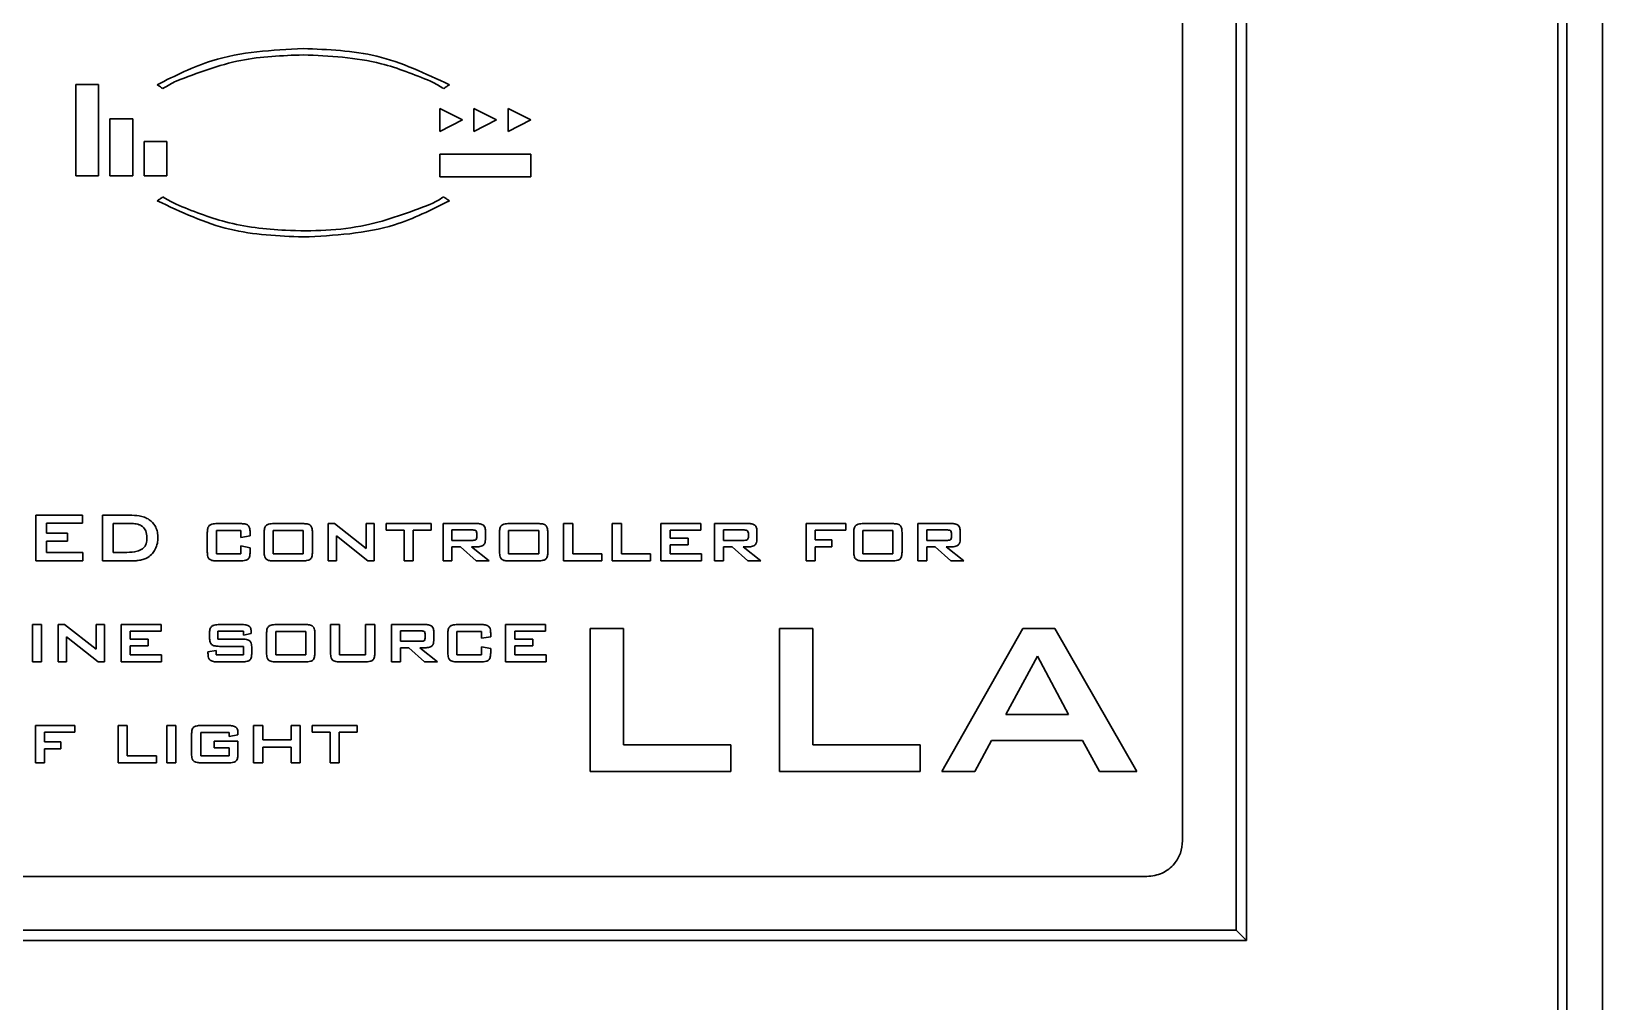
# Model space of a CAD drawing. Header units: millimetres. Extents: x 8 to 774, y 1 to 562.
# Drawn here: x 172.19 to 216.14, y 259.05 to 286.17 of the extents above; entities that cross this region are included whole.
import ezdxf

# ---------------------------------------------------------------- set-up
doc = ezdxf.new("R2010")
doc.units = ezdxf.units.MM
doc.layers.get('0').update_dxf_attribs({"lineweight": 9})

# ---------------------------------------------------------------- blocks, each defined once
blk = doc.blocks.new('A$C396656B2')
at = {"color": 7, "linetype": 'Continuous', "lineweight": 30}
for p, q in [((97.004, -2), (97.004, -128)), ((98.004, -2), (98.004, -128)), ((96.754, -127.246), (96.754, -2.554)), ((87.754, -10), (87.754, -90)), ((88.043, -9.711), (88.043, -90.289)), ((86.255, -87.501), (86.255, -12.5)), ((61.649, -65.53), (61.654, -65.53)), ((55.928, -66.362), (55.291, -66.362)), ((55.291, -66.362), (55.291, -68.908)), ((55.928, -68.908), (55.928, -66.362)), ((65.473, -67.033), (65.473, -67.669)), ((66.109, -67.351), (65.473, -67.033)), ((67.064, -67.351), (66.427, -67.033)), ((66.427, -67.033), (66.427, -67.669)), ((67.382, -67.033), (67.382, -67.669)), ((68.018, -67.351), (67.382, -67.033)), ((56.882, -67.316), (56.246, -67.316)), ((56.246, -67.316), (56.246, -68.908)), ((56.882, -68.908), (56.882, -67.316)), ((65.473, -67.669), (66.109, -67.351)), ((66.427, -67.669), (67.064, -67.351)), ((67.382, -67.669), (68.018, -67.351)), ((57.836, -67.953), (57.2, -67.953)), ((57.2, -67.953), (57.2, -68.908)), ((57.836, -68.908), (57.836, -67.953)), ((68.018, -68.305), (65.473, -68.305)), ((65.473, -68.305), (65.473, -68.941)), ((68.018, -68.941), (68.018, -68.305)), ((55.291, -68.908), (55.928, -68.908)), ((56.246, -68.908), (56.882, -68.908)), ((57.2, -68.908), (57.836, -68.908)), ((65.473, -68.941), (68.018, -68.941)), ((55.479, -78.402), (54.175, -78.402)), ((54.175, -78.402), (54.175, -79.677)), ((54.471, -78.904), (54.471, -78.619)), ((54.471, -78.619), (55.479, -78.619)), ((55.479, -78.619), (55.479, -78.402)), ((56.039, -78.402), (56.039, -79.677)), ((56.859, -78.402), (56.039, -78.402)), ((56.861, -78.63), (56.336, -78.63)), ((56.336, -78.63), (56.336, -79.437)), ((59.893, -78.633), (59.241, -78.633)), ((61.639, -78.633), (60.831, -78.633)), ((62.525, -78.633), (62.35, -78.633)), ((62.35, -78.633), (62.35, -79.677)), ((63.411, -79.326), (62.525, -78.633)), ((63.411, -78.633), (63.411, -79.326)), ((63.642, -78.633), (63.411, -78.633)), ((63.642, -79.677), (63.642, -78.633)), ((65.236, -78.633), (63.972, -78.633)), ((63.972, -78.633), (63.972, -78.82)), ((65.236, -78.82), (65.236, -78.633)), ((65.565, -78.633), (65.565, -79.677)), ((66.505, -78.633), (65.565, -78.633)), ((68.224, -78.633), (67.416, -78.633)), ((69.192, -78.633), (68.935, -78.633)), ((68.935, -78.633), (68.935, -79.677)), ((69.192, -79.482), (69.192, -78.633)), ((70.554, -78.633), (70.297, -78.633)), ((70.297, -78.633), (70.297, -79.677)), ((70.554, -79.482), (70.554, -78.633)), ((72.78, -78.633), (71.66, -78.633)), ((71.66, -78.633), (71.66, -79.677)), ((72.78, -78.817), (72.78, -78.633)), ((74.102, -78.633), (73.162, -78.633)), ((73.162, -78.633), (73.162, -79.677)), ((75.723, -78.633), (75.723, -79.677)), ((76.831, -78.633), (75.723, -78.633)), ((76.831, -78.82), (76.831, -78.633)), ((78.134, -78.633), (77.326, -78.633)), ((78.845, -78.633), (78.845, -79.677)), ((79.786, -78.633), (78.845, -78.633)), ((55.06, -78.904), (54.471, -78.904)), ((55.06, -79.121), (55.06, -78.904)), ((58.969, -78.879), (58.969, -79.43)), ((59.224, -79.477), (59.224, -78.825)), ((59.224, -78.825), (59.91, -78.825)), ((59.91, -78.825), (59.91, -79.018)), ((59.91, -79.018), (60.167, -78.98)), ((60.167, -78.98), (60.167, -78.879)), ((60.56, -78.879), (60.56, -79.43)), ((61.656, -78.825), (60.814, -78.825)), ((60.814, -78.825), (60.814, -79.477)), ((61.656, -79.477), (61.656, -78.825)), ((61.91, -79.43), (61.91, -78.879)), ((62.582, -79.677), (62.582, -78.973)), ((62.582, -78.973), (63.465, -79.677)), ((63.972, -78.82), (64.476, -78.82)), ((64.476, -78.82), (64.476, -79.677)), ((64.73, -79.677), (64.73, -78.82)), ((64.73, -78.82), (65.236, -78.82)), ((66.397, -78.812), (65.815, -78.812)), ((65.815, -78.812), (65.815, -79.102)), ((65.815, -79.102), (66.397, -79.102)), ((66.513, -78.897), (66.488, -78.832)), ((66.488, -79.082), (66.513, -79.018)), ((66.513, -79.018), (66.513, -78.897)), ((66.75, -79.082), (66.75, -78.836)), ((67.145, -78.879), (67.145, -79.43)), ((67.399, -78.825), (67.399, -79.477)), ((68.241, -78.825), (67.399, -78.825)), ((68.241, -79.477), (68.241, -78.825)), ((68.495, -79.43), (68.495, -78.879)), ((71.917, -78.817), (72.78, -78.817)), ((71.917, -79.045), (71.917, -78.817)), ((72.42, -79.045), (71.917, -79.045)), ((72.42, -79.225), (72.42, -79.045)), ((73.993, -78.812), (73.413, -78.812)), ((73.413, -78.812), (73.413, -79.102)), ((73.413, -79.102), (73.993, -79.102)), ((74.109, -78.897), (74.085, -78.832)), ((74.085, -79.082), (74.109, -79.018)), ((74.109, -79.018), (74.109, -78.897)), ((74.347, -79.082), (74.347, -78.836)), ((75.979, -79.092), (75.979, -78.82)), ((75.979, -78.82), (76.831, -78.82)), ((76.438, -79.092), (75.979, -79.092)), ((76.438, -79.286), (76.438, -79.092)), ((77.055, -78.879), (77.055, -79.43)), ((78.151, -78.825), (77.31, -78.825)), ((77.31, -78.825), (77.31, -79.477)), ((78.151, -79.477), (78.151, -78.825)), ((78.405, -79.43), (78.405, -78.879)), ((79.678, -78.812), (79.096, -78.812)), ((79.096, -78.812), (79.096, -79.102)), ((79.096, -79.102), (79.678, -79.102)), ((79.794, -78.897), (79.769, -78.832)), ((79.769, -79.082), (79.794, -79.018)), ((79.794, -79.018), (79.794, -78.897)), ((80.031, -79.082), (80.031, -78.836)), ((54.471, -79.437), (54.471, -79.121)), ((54.471, -79.121), (55.06, -79.121)), ((55.491, -79.437), (54.471, -79.437)), ((55.491, -79.677), (55.491, -79.437)), ((56.336, -79.437), (56.719, -79.437)), ((59.91, -79.477), (59.224, -79.477)), ((60.167, -79.307), (59.91, -79.255)), ((59.91, -79.255), (59.91, -79.477)), ((60.167, -79.43), (60.167, -79.307)), ((60.814, -79.477), (61.656, -79.477)), ((65.815, -79.677), (65.815, -79.281)), ((65.815, -79.281), (66.056, -79.281)), ((66.056, -79.281), (66.493, -79.677)), ((66.859, -79.677), (66.362, -79.281)), ((66.362, -79.281), (66.505, -79.281)), ((67.399, -79.477), (68.241, -79.477)), ((70.011, -79.482), (69.192, -79.482)), ((70.011, -79.677), (70.011, -79.482)), ((71.373, -79.482), (70.554, -79.482)), ((71.373, -79.677), (71.373, -79.482)), ((71.917, -79.225), (72.42, -79.225)), ((71.917, -79.482), (71.917, -79.225)), ((72.794, -79.482), (71.917, -79.482)), ((72.794, -79.677), (72.794, -79.482)), ((73.413, -79.281), (73.652, -79.281)), ((73.413, -79.677), (73.413, -79.281)), ((73.652, -79.281), (74.09, -79.677)), ((74.455, -79.677), (73.959, -79.281)), ((73.959, -79.281), (74.102, -79.281)), ((75.979, -79.677), (75.979, -79.286)), ((75.979, -79.286), (76.438, -79.286)), ((77.31, -79.477), (78.151, -79.477)), ((79.096, -79.677), (79.096, -79.281)), ((79.096, -79.281), (79.336, -79.281)), ((79.336, -79.281), (79.774, -79.677)), ((80.139, -79.677), (79.643, -79.281)), ((79.643, -79.281), (79.786, -79.281)), ((54.175, -79.677), (55.491, -79.677)), ((56.039, -79.677), (56.783, -79.677)), ((59.241, -79.677), (59.893, -79.677)), ((60.831, -79.677), (61.639, -79.677)), ((62.35, -79.677), (62.582, -79.677)), ((63.465, -79.677), (63.642, -79.677)), ((64.476, -79.677), (64.73, -79.677)), ((65.565, -79.677), (65.815, -79.677)), ((66.493, -79.677), (66.859, -79.677)), ((67.416, -79.677), (68.224, -79.677)), ((68.935, -79.677), (70.011, -79.677)), ((70.297, -79.677), (71.373, -79.677)), ((71.66, -79.677), (72.794, -79.677)), ((73.162, -79.677), (73.413, -79.677)), ((74.09, -79.677), (74.455, -79.677)), ((75.723, -79.677), (75.979, -79.677)), ((77.326, -79.677), (78.134, -79.677)), ((78.845, -79.677), (79.096, -79.677)), ((79.774, -79.677), (80.139, -79.677)), ((54.082, -81.455), (54.082, -82.499)), ((54.335, -81.455), (54.082, -81.455)), ((54.335, -82.499), (54.335, -81.455)), ((54.975, -81.455), (54.801, -81.455)), ((54.801, -81.455), (54.801, -82.499)), ((55.862, -82.148), (54.975, -81.455)), ((55.862, -81.455), (55.862, -82.148)), ((56.092, -81.455), (55.862, -81.455)), ((56.092, -82.499), (56.092, -81.455)), ((57.679, -81.455), (56.558, -81.455)), ((56.558, -81.455), (56.558, -82.499)), ((56.815, -81.867), (56.815, -81.639)), ((56.815, -81.639), (57.679, -81.639)), ((57.679, -81.639), (57.679, -81.455)), ((59.033, -81.701), (59.033, -81.818)), ((59.262, -81.863), (59.262, -81.642)), ((59.262, -81.642), (59.981, -81.642)), ((59.926, -81.455), (59.307, -81.455)), ((59.981, -81.642), (59.981, -81.754)), ((59.981, -81.754), (60.201, -81.707)), ((60.201, -81.707), (60.201, -81.682)), ((60.628, -81.701), (60.628, -82.252)), ((60.883, -81.647), (60.883, -82.299)), ((61.724, -81.647), (60.883, -81.647)), ((61.707, -81.455), (60.899, -81.455)), ((61.724, -82.299), (61.724, -81.647)), ((61.979, -82.252), (61.979, -81.701)), ((62.419, -81.455), (62.419, -82.252)), ((62.672, -81.455), (62.419, -81.455)), ((62.672, -82.304), (62.672, -81.455)), ((63.656, -81.455), (63.399, -81.455)), ((63.399, -81.455), (63.399, -82.304)), ((63.656, -82.252), (63.656, -81.455)), ((64.12, -81.455), (64.12, -82.499)), ((65.061, -81.455), (64.12, -81.455)), ((64.371, -81.634), (64.371, -81.924)), ((64.952, -81.634), (64.371, -81.634)), ((65.068, -81.719), (65.043, -81.654)), ((65.068, -81.84), (65.068, -81.719)), ((65.306, -81.904), (65.306, -81.658)), ((65.7, -81.701), (65.7, -82.252)), ((65.954, -82.299), (65.954, -81.647)), ((65.954, -81.647), (66.64, -81.647)), ((66.623, -81.455), (65.971, -81.455)), ((66.64, -81.647), (66.64, -81.84)), ((66.897, -81.803), (66.897, -81.701)), ((68.435, -81.455), (67.315, -81.455)), ((67.315, -81.455), (67.315, -82.499)), ((67.572, -81.867), (67.572, -81.639)), ((67.572, -81.639), (68.435, -81.639)), ((68.435, -81.639), (68.435, -81.455)), ((70.611, -81.562), (69.678, -81.562)), ((69.678, -81.562), (69.678, -85.568)), ((70.611, -84.814), (70.611, -81.562)), ((75.912, -81.562), (74.98, -81.562)), ((74.98, -81.562), (74.98, -85.568)), ((75.912, -84.814), (75.912, -81.562)), ((81.782, -81.562), (79.516, -85.568)), ((82.68, -81.562), (81.782, -81.562)), ((84.977, -85.568), (82.68, -81.562)), ((55.032, -82.499), (55.032, -81.795)), ((55.032, -81.795), (55.916, -82.499)), ((57.318, -81.867), (56.815, -81.867)), ((56.815, -82.304), (56.815, -82.047)), ((56.815, -82.047), (57.318, -82.047)), ((57.318, -82.047), (57.318, -81.867)), ((59.215, -82.181), (58.988, -82.223)), ((59.215, -82.304), (59.215, -82.181)), ((59.942, -81.863), (59.262, -81.863)), ((59.307, -82.065), (59.983, -82.065)), ((59.983, -82.065), (59.983, -82.304)), ((60.213, -82.252), (60.213, -82.109)), ((64.371, -81.924), (64.952, -81.924)), ((64.371, -82.104), (64.611, -82.104)), ((64.371, -82.499), (64.371, -82.104)), ((64.611, -82.104), (65.049, -82.499)), ((65.414, -82.499), (64.917, -82.104)), ((64.917, -82.104), (65.061, -82.104)), ((65.043, -81.905), (65.068, -81.84)), ((66.64, -81.84), (66.897, -81.803)), ((66.897, -82.129), (66.64, -82.078)), ((66.64, -82.078), (66.64, -82.299)), ((66.897, -82.252), (66.897, -82.129)), ((68.075, -81.867), (67.572, -81.867)), ((67.572, -82.304), (67.572, -82.047)), ((67.572, -82.047), (68.075, -82.047)), ((68.075, -82.047), (68.075, -81.867)), ((54.082, -82.499), (54.335, -82.499)), ((54.801, -82.499), (55.032, -82.499)), ((55.916, -82.499), (56.092, -82.499)), ((56.558, -82.499), (57.692, -82.499)), ((57.692, -82.304), (56.815, -82.304)), ((57.692, -82.499), (57.692, -82.304)), ((58.988, -82.223), (58.988, -82.252)), ((59.983, -82.304), (59.215, -82.304)), ((59.264, -82.499), (59.942, -82.499)), ((60.883, -82.299), (61.724, -82.299)), ((60.899, -82.499), (61.707, -82.499)), ((63.399, -82.304), (62.672, -82.304)), ((62.69, -82.499), (63.381, -82.499)), ((64.12, -82.499), (64.371, -82.499)), ((65.049, -82.499), (65.414, -82.499)), ((66.64, -82.299), (65.954, -82.299)), ((65.971, -82.499), (66.623, -82.499)), ((67.315, -82.499), (68.449, -82.499)), ((68.449, -82.304), (67.572, -82.304)), ((68.449, -82.499), (68.449, -82.304)), ((82.199, -82.339), (81.308, -83.969)), ((83.063, -83.969), (82.199, -82.339)), ((55.268, -84.278), (54.16, -84.278)), ((54.16, -84.278), (54.16, -85.322)), ((55.268, -84.464), (55.268, -84.278)), ((56.731, -84.278), (56.474, -84.278)), ((56.474, -84.278), (56.474, -85.322)), ((56.731, -85.127), (56.731, -84.278)), ((58.09, -84.278), (57.837, -84.278)), ((57.837, -84.278), (57.837, -85.322)), ((58.09, -85.322), (58.09, -84.278)), ((59.557, -84.278), (58.801, -84.278)), ((60.521, -84.278), (60.264, -84.278)), ((60.264, -84.278), (60.264, -85.322)), ((60.521, -84.674), (60.521, -84.278)), ((61.57, -84.278), (61.315, -84.278)), ((61.315, -84.278), (61.315, -84.674)), ((61.57, -85.322), (61.57, -84.278)), ((63.164, -84.278), (61.9, -84.278)), ((61.9, -84.278), (61.9, -84.464)), ((63.164, -84.464), (63.164, -84.278)), ((81.308, -83.969), (83.063, -83.969)), ((54.417, -84.737), (54.417, -84.464)), ((54.417, -84.464), (55.268, -84.464)), ((54.875, -84.737), (54.417, -84.737)), ((54.875, -84.931), (54.875, -84.737)), ((58.53, -84.524), (58.53, -85.074)), ((58.785, -85.122), (58.785, -84.469)), ((58.785, -84.469), (59.579, -84.469)), ((59.828, -84.714), (59.164, -84.714)), ((59.164, -84.714), (59.164, -84.9)), ((59.579, -84.469), (59.579, -84.582)), ((59.579, -84.582), (59.828, -84.539)), ((59.828, -84.539), (59.828, -84.511)), ((59.828, -85.074), (59.828, -84.714)), ((61.315, -84.674), (60.521, -84.674)), ((61.9, -84.464), (62.404, -84.464)), ((62.404, -84.464), (62.404, -85.322)), ((62.658, -85.322), (62.658, -84.464)), ((62.658, -84.464), (63.164, -84.464)), ((73.615, -84.814), (70.611, -84.814)), ((73.615, -85.568), (73.615, -84.814)), ((78.917, -84.814), (75.912, -84.814)), ((78.917, -85.568), (78.917, -84.814)), ((80.444, -85.568), (80.911, -84.693)), ((80.911, -84.693), (83.45, -84.693)), ((83.45, -84.693), (83.931, -85.568)), ((54.417, -84.931), (54.875, -84.931)), ((54.417, -85.322), (54.417, -84.931)), ((57.55, -85.127), (56.731, -85.127)), ((57.55, -85.322), (57.55, -85.127)), ((59.579, -85.122), (58.785, -85.122)), ((59.164, -84.9), (59.579, -84.9)), ((59.579, -84.9), (59.579, -85.122)), ((60.521, -85.322), (60.521, -84.881)), ((60.521, -84.881), (61.315, -84.881)), ((61.315, -84.881), (61.315, -85.322)), ((54.16, -85.322), (54.417, -85.322)), ((56.474, -85.322), (57.55, -85.322)), ((57.837, -85.322), (58.09, -85.322)), ((58.801, -85.322), (59.557, -85.322)), ((60.264, -85.322), (60.521, -85.322)), ((61.315, -85.322), (61.57, -85.322)), ((62.404, -85.322), (62.658, -85.322)), ((69.678, -85.568), (73.615, -85.568)), ((74.98, -85.568), (78.917, -85.568)), ((79.516, -85.568), (80.444, -85.568)), ((83.931, -85.568), (84.977, -85.568)), ((30.255, -88.501), (85.255, -88.501)), ((87.754, -90), (27.754, -90)), ((88.043, -90.289), (87.754, -90)), ((88.043, -90.289), (27.466, -90.289))]:
    blk.add_line(p, q, dxfattribs=at)
for points, knots in [([(61.654, -65.353), (60.783, -65.397), (59.347, -65.469), (58.07, -66.112), (57.567, -66.365)], [0, 0, 0, 0, 0.606366, 1, 1, 1, 1]), ([(65.741, -66.366), (65.075, -66.051), (63.78, -65.439), (62.349, -65.381), (61.654, -65.353)], [0, 0, 0, 0, 0.513997, 1, 1, 1, 1]), ([(58.094, -66.266), (58.691, -66.036), (59.837, -65.597), (61.062, -65.552), (61.649, -65.53)], [0, 0, 0, 0, 0.521482, 1, 1, 1, 1]), ([(61.654, -65.53), (62.391, -65.564), (63.621, -65.62), (64.758, -66.081), (65.214, -66.266)], [0, 0, 0, 0, 0.599082, 1, 1, 1, 1]), ([(57.567, -66.365), (57.598, -66.384), (57.651, -66.419), (57.702, -66.457), (57.725, -66.474)], [0, 0, 0, 0, 0.56069, 1, 1, 1, 1]), ([(57.725, -66.474), (57.791, -66.434), (57.912, -66.36), (58.037, -66.295), (58.094, -66.266)], [0, 0, 0, 0, 0.550453, 1, 1, 1, 1]), ([(65.214, -66.266), (65.286, -66.303), (65.411, -66.369), (65.531, -66.443), (65.583, -66.475)], [0, 0, 0, 0, 0.569753, 1, 1, 1, 1]), ([(65.583, -66.475), (65.612, -66.453), (65.663, -66.415), (65.717, -66.381), (65.741, -66.366)], [0, 0, 0, 0, 0.559953, 1, 1, 1, 1]), ([(57.725, -69.5), (57.697, -69.521), (57.646, -69.56), (57.592, -69.594), (57.568, -69.609)], [0, 0, 0, 0, 0.558736, 1, 1, 1, 1]), ([(57.568, -69.609), (58.234, -69.923), (59.529, -70.535), (60.959, -70.592), (61.654, -70.621)], [0, 0, 0, 0, 0.514034, 1, 1, 1, 1]), ([(58.094, -69.708), (58.022, -69.671), (57.897, -69.606), (57.777, -69.532), (57.725, -69.5)], [0, 0, 0, 0, 0.569492, 1, 1, 1, 1]), ([(65.214, -69.708), (64.616, -69.933), (63.313, -70.423), (61.338, -70.488), (59.533, -70.286), (58.549, -69.891), (58.094, -69.708)], [0, 0, 0, 0, 0.260654, 0.567379, 0.799492, 1, 1, 1, 1]), ([(61.654, -70.621), (62.525, -70.577), (63.962, -70.505), (65.238, -69.862), (65.741, -69.608)], [0, 0, 0, 0, 0.606346, 1, 1, 1, 1]), ([(65.583, -69.499), (65.517, -69.54), (65.396, -69.614), (65.271, -69.679), (65.214, -69.708)], [0, 0, 0, 0, 0.550266, 1, 1, 1, 1]), ([(65.741, -69.608), (65.71, -69.589), (65.656, -69.555), (65.605, -69.516), (65.583, -69.499)], [0, 0, 0, 0, 0.559902, 1, 1, 1, 1]), ([(57.398, -78.566), (57.36, -78.538), (57.28, -78.479), (57.097, -78.415), (56.952, -78.407), (56.859, -78.402)], [0, 0, 0, 0, 0.247375, 0.514212, 1, 1, 1, 1]), ([(57.175, -78.731), (57.153, -78.714), (57.108, -78.678), (57.001, -78.638), (56.916, -78.633), (56.861, -78.63)], [0, 0, 0, 0, 0.24639, 0.512345, 1, 1, 1, 1]), ([(57.587, -79.032), (57.584, -78.979), (57.579, -78.878), (57.528, -78.71), (57.447, -78.62), (57.398, -78.566)], [0, 0, 0, 0, 0.307245, 0.584954, 1, 1, 1, 1]), ([(59.241, -78.633), (59.191, -78.635), (59.128, -78.637), (59.056, -78.662), (59.035, -78.678), (59.025, -78.685)], [0, 0, 0, 0, 0.65226, 0.840842, 1, 1, 1, 1]), ([(60.111, -78.685), (60.098, -78.676), (60.069, -78.655), (59.994, -78.637), (59.934, -78.634), (59.893, -78.633)], [0, 0, 0, 0, 0.205893, 0.463439, 1, 1, 1, 1]), ([(60.831, -78.633), (60.781, -78.635), (60.718, -78.637), (60.645, -78.662), (60.625, -78.678), (60.615, -78.685)], [0, 0, 0, 0, 0.654089, 0.841967, 1, 1, 1, 1]), ([(61.855, -78.685), (61.843, -78.676), (61.814, -78.655), (61.739, -78.637), (61.679, -78.634), (61.639, -78.633)], [0, 0, 0, 0, 0.204312, 0.461649, 1, 1, 1, 1]), ([(66.692, -78.681), (66.68, -78.672), (66.653, -78.654), (66.589, -78.636), (66.539, -78.634), (66.505, -78.633)], [0, 0, 0, 0, 0.226101, 0.488824, 1, 1, 1, 1]), ([(67.416, -78.633), (67.366, -78.635), (67.303, -78.637), (67.23, -78.662), (67.209, -78.678), (67.2, -78.685)], [0, 0, 0, 0, 0.654087, 0.841968, 1, 1, 1, 1]), ([(68.44, -78.685), (68.428, -78.676), (68.399, -78.655), (68.324, -78.637), (68.264, -78.634), (68.224, -78.633)], [0, 0, 0, 0, 0.204314, 0.461649, 1, 1, 1, 1]), ([(74.289, -78.681), (74.277, -78.672), (74.25, -78.654), (74.186, -78.636), (74.136, -78.634), (74.102, -78.633)], [0, 0, 0, 0, 0.226459, 0.489372, 1, 1, 1, 1]), ([(77.326, -78.633), (77.277, -78.635), (77.213, -78.637), (77.141, -78.662), (77.12, -78.678), (77.11, -78.685)], [0, 0, 0, 0, 0.653687, 0.841744, 1, 1, 1, 1]), ([(78.351, -78.685), (78.338, -78.676), (78.31, -78.655), (78.235, -78.637), (78.175, -78.634), (78.134, -78.633)], [0, 0, 0, 0, 0.204593, 0.462086, 1, 1, 1, 1]), ([(79.973, -78.681), (79.961, -78.672), (79.934, -78.654), (79.87, -78.636), (79.819, -78.634), (79.786, -78.633)], [0, 0, 0, 0, 0.226116, 0.488818, 1, 1, 1, 1]), ([(57.153, -79.342), (57.175, -79.322), (57.22, -79.282), (57.272, -79.173), (57.277, -79.085), (57.281, -79.027)], [0, 0, 0, 0, 0.25066, 0.513875, 1, 1, 1, 1]), ([(57.281, -79.027), (57.277, -78.961), (57.271, -78.851), (57.202, -78.765), (57.175, -78.731)], [0, 0, 0, 0, 0.597057, 1, 1, 1, 1]), ([(57.513, -79.353), (57.537, -79.297), (57.581, -79.194), (57.585, -79.083), (57.587, -79.032)], [0, 0, 0, 0, 0.545309, 1, 1, 1, 1]), ([(59.025, -78.685), (59.016, -78.696), (58.994, -78.722), (58.973, -78.789), (58.971, -78.843), (58.969, -78.879)], [0, 0, 0, 0, 0.217836, 0.47633, 1, 1, 1, 1]), ([(60.167, -78.879), (60.165, -78.835), (60.162, -78.777), (60.135, -78.712), (60.118, -78.694), (60.111, -78.685)], [0, 0, 0, 0, 0.640109, 0.831418, 1, 1, 1, 1]), ([(60.615, -78.685), (60.605, -78.696), (60.584, -78.722), (60.563, -78.789), (60.561, -78.843), (60.56, -78.879)], [0, 0, 0, 0, 0.216938, 0.47552, 1, 1, 1, 1]), ([(61.91, -78.879), (61.908, -78.835), (61.906, -78.777), (61.879, -78.712), (61.863, -78.694), (61.855, -78.685)], [0, 0, 0, 0, 0.641371, 0.832349, 1, 1, 1, 1]), ([(66.488, -78.832), (66.482, -78.828), (66.47, -78.821), (66.439, -78.814), (66.414, -78.813), (66.397, -78.812)], [0, 0, 0, 0, 0.205901, 0.465421, 1, 1, 1, 1]), ([(66.397, -79.102), (66.417, -79.101), (66.444, -79.1), (66.474, -79.091), (66.484, -79.085), (66.488, -79.082)], [0, 0, 0, 0, 0.651442, 0.840787, 1, 1, 1, 1]), ([(66.75, -78.836), (66.749, -78.817), (66.748, -78.783), (66.733, -78.726), (66.707, -78.697), (66.692, -78.681)], [0, 0, 0, 0, 0.326871, 0.60905, 1, 1, 1, 1]), ([(66.692, -79.235), (66.702, -79.225), (66.723, -79.204), (66.746, -79.152), (66.748, -79.109), (66.75, -79.082)], [0, 0, 0, 0, 0.248058, 0.51155, 1, 1, 1, 1]), ([(67.2, -78.685), (67.19, -78.696), (67.169, -78.722), (67.148, -78.789), (67.146, -78.843), (67.145, -78.879)], [0, 0, 0, 0, 0.216936, 0.475519, 1, 1, 1, 1]), ([(68.495, -78.879), (68.493, -78.835), (68.491, -78.777), (68.464, -78.712), (68.448, -78.694), (68.44, -78.685)], [0, 0, 0, 0, 0.641374, 0.832351, 1, 1, 1, 1]), ([(74.085, -78.832), (74.079, -78.828), (74.066, -78.821), (74.035, -78.814), (74.01, -78.813), (73.993, -78.812)], [0, 0, 0, 0, 0.205227, 0.464344, 1, 1, 1, 1]), ([(73.993, -79.102), (74.014, -79.101), (74.041, -79.1), (74.071, -79.091), (74.08, -79.085), (74.085, -79.082)], [0, 0, 0, 0, 0.652404, 0.841327, 1, 1, 1, 1]), ([(74.347, -78.836), (74.346, -78.817), (74.345, -78.783), (74.33, -78.726), (74.304, -78.697), (74.289, -78.681)], [0, 0, 0, 0, 0.326871, 0.60905, 1, 1, 1, 1]), ([(74.289, -79.235), (74.299, -79.225), (74.319, -79.204), (74.343, -79.152), (74.345, -79.109), (74.347, -79.082)], [0, 0, 0, 0, 0.248058, 0.51155, 1, 1, 1, 1]), ([(77.11, -78.685), (77.101, -78.696), (77.08, -78.722), (77.059, -78.789), (77.056, -78.843), (77.055, -78.879)], [0, 0, 0, 0, 0.216936, 0.475519, 1, 1, 1, 1]), ([(78.405, -78.879), (78.404, -78.835), (78.401, -78.777), (78.375, -78.712), (78.358, -78.694), (78.351, -78.685)], [0, 0, 0, 0, 0.641374, 0.832351, 1, 1, 1, 1]), ([(79.769, -78.832), (79.763, -78.828), (79.75, -78.821), (79.719, -78.814), (79.695, -78.813), (79.678, -78.812)], [0, 0, 0, 0, 0.205905, 0.46543, 1, 1, 1, 1]), ([(79.678, -79.102), (79.698, -79.101), (79.725, -79.1), (79.755, -79.091), (79.765, -79.085), (79.769, -79.082)], [0, 0, 0, 0, 0.651435, 0.840784, 1, 1, 1, 1]), ([(80.031, -78.836), (80.03, -78.817), (80.029, -78.783), (80.014, -78.726), (79.988, -78.697), (79.973, -78.681)], [0, 0, 0, 0, 0.326873, 0.609054, 1, 1, 1, 1]), ([(79.973, -79.235), (79.983, -79.225), (80.004, -79.204), (80.027, -79.152), (80.029, -79.109), (80.031, -79.082)], [0, 0, 0, 0, 0.248052, 0.511546, 1, 1, 1, 1]), ([(56.719, -79.437), (56.817, -79.437), (56.97, -79.436), (57.105, -79.367), (57.153, -79.342)], [0, 0, 0, 0, 0.642283, 1, 1, 1, 1]), ([(57.306, -79.578), (57.353, -79.544), (57.438, -79.483), (57.49, -79.393), (57.513, -79.353)], [0, 0, 0, 0, 0.555943, 1, 1, 1, 1]), ([(58.969, -79.43), (58.971, -79.475), (58.974, -79.533), (59.001, -79.598), (59.018, -79.617), (59.026, -79.625)], [0, 0, 0, 0, 0.640495, 0.831731, 1, 1, 1, 1]), ([(60.11, -79.625), (60.12, -79.613), (60.141, -79.587), (60.163, -79.52), (60.165, -79.466), (60.167, -79.43)], [0, 0, 0, 0, 0.219413, 0.478123, 1, 1, 1, 1]), ([(60.56, -79.43), (60.561, -79.475), (60.564, -79.533), (60.591, -79.598), (60.607, -79.617), (60.615, -79.625)], [0, 0, 0, 0, 0.641591, 0.832606, 1, 1, 1, 1]), ([(61.854, -79.625), (61.864, -79.614), (61.885, -79.588), (61.906, -79.521), (61.909, -79.466), (61.91, -79.43)], [0, 0, 0, 0, 0.217026, 0.475579, 1, 1, 1, 1]), ([(66.505, -79.281), (66.547, -79.281), (66.614, -79.28), (66.671, -79.247), (66.692, -79.235)], [0, 0, 0, 0, 0.630393, 1, 1, 1, 1]), ([(67.145, -79.43), (67.146, -79.475), (67.149, -79.533), (67.176, -79.598), (67.192, -79.617), (67.2, -79.625)], [0, 0, 0, 0, 0.641592, 0.832609, 1, 1, 1, 1]), ([(68.439, -79.625), (68.449, -79.614), (68.47, -79.588), (68.491, -79.521), (68.494, -79.466), (68.495, -79.43)], [0, 0, 0, 0, 0.217026, 0.475578, 1, 1, 1, 1]), ([(74.102, -79.281), (74.144, -79.281), (74.211, -79.28), (74.268, -79.247), (74.289, -79.235)], [0, 0, 0, 0, 0.629891, 1, 1, 1, 1]), ([(77.055, -79.43), (77.057, -79.475), (77.059, -79.533), (77.086, -79.598), (77.103, -79.617), (77.11, -79.625)], [0, 0, 0, 0, 0.641592, 0.832609, 1, 1, 1, 1]), ([(78.349, -79.625), (78.359, -79.614), (78.381, -79.588), (78.402, -79.521), (78.404, -79.466), (78.405, -79.43)], [0, 0, 0, 0, 0.217026, 0.475578, 1, 1, 1, 1]), ([(79.786, -79.281), (79.828, -79.281), (79.895, -79.28), (79.952, -79.247), (79.973, -79.235)], [0, 0, 0, 0, 0.630397, 1, 1, 1, 1]), ([(56.783, -79.677), (56.848, -79.676), (56.954, -79.676), (57.059, -79.66), (57.099, -79.654)], [0, 0, 0, 0, 0.612053, 1, 1, 1, 1]), ([(57.099, -79.654), (57.142, -79.644), (57.214, -79.628), (57.279, -79.593), (57.306, -79.578)], [0, 0, 0, 0, 0.591592, 1, 1, 1, 1]), ([(59.026, -79.625), (59.039, -79.634), (59.068, -79.655), (59.141, -79.674), (59.201, -79.676), (59.241, -79.677)], [0, 0, 0, 0, 0.208518, 0.466859, 1, 1, 1, 1]), ([(59.893, -79.677), (59.943, -79.675), (60.007, -79.673), (60.079, -79.648), (60.1, -79.632), (60.11, -79.625)], [0, 0, 0, 0, 0.651002, 0.839788, 1, 1, 1, 1]), ([(60.615, -79.625), (60.628, -79.634), (60.656, -79.655), (60.731, -79.674), (60.791, -79.676), (60.831, -79.677)], [0, 0, 0, 0, 0.205458, 0.462977, 1, 1, 1, 1]), ([(61.639, -79.677), (61.688, -79.675), (61.751, -79.673), (61.823, -79.648), (61.844, -79.633), (61.854, -79.625)], [0, 0, 0, 0, 0.65226, 0.840842, 1, 1, 1, 1]), ([(67.2, -79.625), (67.213, -79.634), (67.241, -79.655), (67.316, -79.674), (67.376, -79.676), (67.416, -79.677)], [0, 0, 0, 0, 0.205464, 0.462976, 1, 1, 1, 1]), ([(68.224, -79.677), (68.273, -79.675), (68.336, -79.673), (68.408, -79.648), (68.429, -79.633), (68.439, -79.625)], [0, 0, 0, 0, 0.652261, 0.840846, 1, 1, 1, 1]), ([(77.11, -79.625), (77.123, -79.634), (77.152, -79.655), (77.226, -79.674), (77.286, -79.676), (77.326, -79.677)], [0, 0, 0, 0, 0.205739, 0.463426, 1, 1, 1, 1]), ([(78.134, -79.677), (78.184, -79.675), (78.247, -79.673), (78.319, -79.648), (78.34, -79.633), (78.349, -79.625)], [0, 0, 0, 0, 0.652319, 0.840763, 1, 1, 1, 1]), ([(59.09, -81.508), (59.08, -81.519), (59.058, -81.545), (59.036, -81.612), (59.034, -81.665), (59.033, -81.701)], [0, 0, 0, 0, 0.220255, 0.478891, 1, 1, 1, 1]), ([(59.307, -81.455), (59.257, -81.457), (59.193, -81.459), (59.12, -81.484), (59.099, -81.5), (59.09, -81.508)], [0, 0, 0, 0, 0.650998, 0.839788, 1, 1, 1, 1]), ([(60.143, -81.505), (60.13, -81.496), (60.1, -81.477), (60.026, -81.459), (59.966, -81.457), (59.926, -81.455)], [0, 0, 0, 0, 0.208446, 0.467208, 1, 1, 1, 1]), ([(60.201, -81.682), (60.201, -81.66), (60.199, -81.62), (60.186, -81.569), (60.168, -81.53), (60.151, -81.513), (60.143, -81.505)], [0, 0, 0, 0, 0.339879, 0.624922, 0.819871, 1, 1, 1, 1]), ([(60.684, -81.507), (60.674, -81.519), (60.653, -81.544), (60.632, -81.611), (60.63, -81.665), (60.628, -81.701)], [0, 0, 0, 0, 0.216938, 0.47552, 1, 1, 1, 1]), ([(60.899, -81.455), (60.85, -81.457), (60.786, -81.459), (60.714, -81.484), (60.693, -81.5), (60.684, -81.507)], [0, 0, 0, 0, 0.653684, 0.841742, 1, 1, 1, 1]), ([(61.924, -81.507), (61.911, -81.498), (61.883, -81.477), (61.808, -81.459), (61.748, -81.457), (61.707, -81.455)], [0, 0, 0, 0, 0.204591, 0.46209, 1, 1, 1, 1]), ([(61.979, -81.701), (61.977, -81.657), (61.974, -81.599), (61.948, -81.534), (61.931, -81.516), (61.924, -81.507)], [0, 0, 0, 0, 0.641371, 0.832349, 1, 1, 1, 1]), ([(65.043, -81.654), (65.038, -81.65), (65.025, -81.643), (64.994, -81.636), (64.969, -81.635), (64.952, -81.634)], [0, 0, 0, 0, 0.205227, 0.464344, 1, 1, 1, 1]), ([(65.248, -81.503), (65.235, -81.495), (65.209, -81.477), (65.145, -81.459), (65.094, -81.457), (65.061, -81.455)], [0, 0, 0, 0, 0.226461, 0.489376, 1, 1, 1, 1]), ([(65.306, -81.658), (65.305, -81.639), (65.303, -81.605), (65.289, -81.549), (65.263, -81.52), (65.248, -81.503)], [0, 0, 0, 0, 0.326871, 0.60905, 1, 1, 1, 1]), ([(65.756, -81.507), (65.746, -81.519), (65.724, -81.544), (65.703, -81.611), (65.701, -81.665), (65.7, -81.701)], [0, 0, 0, 0, 0.217836, 0.476329, 1, 1, 1, 1]), ([(65.971, -81.455), (65.922, -81.457), (65.858, -81.459), (65.786, -81.484), (65.765, -81.5), (65.756, -81.507)], [0, 0, 0, 0, 0.652261, 0.840839, 1, 1, 1, 1]), ([(66.841, -81.507), (66.828, -81.498), (66.799, -81.478), (66.724, -81.459), (66.664, -81.457), (66.623, -81.455)], [0, 0, 0, 0, 0.205896, 0.463438, 1, 1, 1, 1]), ([(66.897, -81.701), (66.895, -81.657), (66.893, -81.599), (66.865, -81.534), (66.849, -81.516), (66.841, -81.507)], [0, 0, 0, 0, 0.640111, 0.83142, 1, 1, 1, 1]), ([(59.033, -81.818), (59.035, -81.862), (59.037, -81.92), (59.065, -81.985), (59.082, -82.004), (59.09, -82.013)], [0, 0, 0, 0, 0.637944, 0.829703, 1, 1, 1, 1]), ([(59.09, -82.013), (59.102, -82.022), (59.131, -82.043), (59.206, -82.062), (59.266, -82.064), (59.307, -82.065)], [0, 0, 0, 0, 0.208009, 0.466031, 1, 1, 1, 1]), ([(60.158, -81.914), (60.145, -81.905), (60.117, -81.885), (60.042, -81.866), (59.983, -81.864), (59.942, -81.863)], [0, 0, 0, 0, 0.20574, 0.463421, 1, 1, 1, 1]), ([(60.213, -82.109), (60.212, -82.064), (60.209, -82.006), (60.182, -81.941), (60.166, -81.923), (60.158, -81.914)], [0, 0, 0, 0, 0.642917, 0.83329, 1, 1, 1, 1]), ([(64.952, -81.924), (64.973, -81.923), (64.999, -81.923), (65.03, -81.913), (65.039, -81.907), (65.043, -81.905)], [0, 0, 0, 0, 0.652404, 0.841327, 1, 1, 1, 1]), ([(65.061, -82.104), (65.103, -82.103), (65.169, -82.102), (65.226, -82.069), (65.248, -82.057)], [0, 0, 0, 0, 0.629888, 1, 1, 1, 1]), ([(65.248, -82.057), (65.258, -82.047), (65.278, -82.027), (65.301, -81.974), (65.304, -81.931), (65.306, -81.904)], [0, 0, 0, 0, 0.248057, 0.511553, 1, 1, 1, 1]), ([(58.988, -82.252), (58.99, -82.297), (58.993, -82.355), (59.02, -82.42), (59.037, -82.439), (59.045, -82.448)], [0, 0, 0, 0, 0.639553, 0.8309, 1, 1, 1, 1]), ([(59.045, -82.448), (59.058, -82.457), (59.088, -82.477), (59.163, -82.496), (59.223, -82.498), (59.264, -82.499)], [0, 0, 0, 0, 0.207126, 0.465381, 1, 1, 1, 1]), ([(59.942, -82.499), (59.991, -82.498), (60.054, -82.495), (60.126, -82.471), (60.147, -82.455), (60.156, -82.448)], [0, 0, 0, 0, 0.650476, 0.839631, 1, 1, 1, 1]), ([(60.156, -82.448), (60.166, -82.436), (60.188, -82.411), (60.21, -82.343), (60.212, -82.288), (60.213, -82.252)], [0, 0, 0, 0, 0.217561, 0.476168, 1, 1, 1, 1]), ([(60.628, -82.252), (60.63, -82.297), (60.632, -82.355), (60.659, -82.42), (60.676, -82.439), (60.684, -82.448)], [0, 0, 0, 0, 0.641591, 0.832606, 1, 1, 1, 1]), ([(60.684, -82.448), (60.696, -82.457), (60.725, -82.477), (60.799, -82.496), (60.859, -82.498), (60.899, -82.499)], [0, 0, 0, 0, 0.20574, 0.463421, 1, 1, 1, 1]), ([(61.707, -82.499), (61.757, -82.498), (61.82, -82.495), (61.892, -82.471), (61.913, -82.455), (61.922, -82.448)], [0, 0, 0, 0, 0.652317, 0.840766, 1, 1, 1, 1]), ([(61.922, -82.448), (61.932, -82.436), (61.954, -82.411), (61.975, -82.343), (61.977, -82.288), (61.979, -82.252)], [0, 0, 0, 0, 0.217026, 0.475579, 1, 1, 1, 1]), ([(62.419, -82.252), (62.42, -82.297), (62.423, -82.355), (62.45, -82.42), (62.467, -82.439), (62.475, -82.448)], [0, 0, 0, 0, 0.640963, 0.832143, 1, 1, 1, 1]), ([(62.475, -82.448), (62.487, -82.457), (62.516, -82.477), (62.59, -82.496), (62.65, -82.498), (62.69, -82.499)], [0, 0, 0, 0, 0.207418, 0.46536, 1, 1, 1, 1]), ([(63.381, -82.499), (63.431, -82.498), (63.495, -82.495), (63.567, -82.47), (63.589, -82.454), (63.598, -82.447)], [0, 0, 0, 0, 0.650392, 0.839348, 1, 1, 1, 1]), ([(63.598, -82.447), (63.608, -82.435), (63.63, -82.41), (63.652, -82.342), (63.654, -82.288), (63.656, -82.252)], [0, 0, 0, 0, 0.219946, 0.478712, 1, 1, 1, 1]), ([(65.7, -82.252), (65.702, -82.297), (65.704, -82.355), (65.731, -82.42), (65.748, -82.439), (65.756, -82.448)], [0, 0, 0, 0, 0.640495, 0.831734, 1, 1, 1, 1]), ([(65.756, -82.448), (65.769, -82.457), (65.798, -82.477), (65.872, -82.496), (65.931, -82.498), (65.971, -82.499)], [0, 0, 0, 0, 0.208521, 0.466857, 1, 1, 1, 1]), ([(66.623, -82.499), (66.673, -82.498), (66.737, -82.495), (66.809, -82.47), (66.831, -82.454), (66.84, -82.447)], [0, 0, 0, 0, 0.651002, 0.839792, 1, 1, 1, 1]), ([(66.84, -82.447), (66.85, -82.435), (66.872, -82.41), (66.893, -82.342), (66.896, -82.288), (66.897, -82.252)], [0, 0, 0, 0, 0.219411, 0.478122, 1, 1, 1, 1]), ([(58.586, -84.329), (58.576, -84.341), (58.555, -84.366), (58.534, -84.434), (58.531, -84.488), (58.53, -84.524)], [0, 0, 0, 0, 0.21785, 0.476329, 1, 1, 1, 1]), ([(58.801, -84.278), (58.752, -84.279), (58.688, -84.281), (58.617, -84.306), (58.596, -84.322), (58.586, -84.329)], [0, 0, 0, 0, 0.652317, 0.840766, 1, 1, 1, 1]), ([(59.772, -84.328), (59.759, -84.319), (59.73, -84.299), (59.656, -84.281), (59.597, -84.279), (59.557, -84.278)], [0, 0, 0, 0, 0.207679, 0.465741, 1, 1, 1, 1]), ([(59.828, -84.511), (59.827, -84.469), (59.824, -84.415), (59.797, -84.354), (59.78, -84.336), (59.772, -84.328)], [0, 0, 0, 0, 0.631131, 0.824898, 1, 1, 1, 1]), ([(58.53, -85.074), (58.532, -85.119), (58.534, -85.177), (58.562, -85.243), (58.578, -85.261), (58.586, -85.27)], [0, 0, 0, 0, 0.640675, 0.831784, 1, 1, 1, 1]), ([(58.586, -85.27), (58.599, -85.279), (58.628, -85.299), (58.702, -85.318), (58.761, -85.32), (58.801, -85.322)], [0, 0, 0, 0, 0.206888, 0.464761, 1, 1, 1, 1]), ([(59.557, -85.322), (59.607, -85.32), (59.67, -85.318), (59.742, -85.293), (59.763, -85.277), (59.773, -85.27)], [0, 0, 0, 0, 0.651694, 0.840321, 1, 1, 1, 1]), ([(59.773, -85.27), (59.782, -85.258), (59.804, -85.233), (59.825, -85.165), (59.827, -85.111), (59.828, -85.074)], [0, 0, 0, 0, 0.216578, 0.475176, 1, 1, 1, 1]), ([(85.255, -88.501), (85.404, -88.481), (85.697, -88.443), (86.022, -88.176), (86.22, -87.85), (86.243, -87.619), (86.255, -87.501)], [0, 0, 0, 0, 0.283742, 0.558009, 0.775115, 1, 1, 1, 1])]:
    blk.add_open_spline(points, degree=3, knots=knots, dxfattribs=at)

msp = doc.modelspace()

# ---------------------------------------------------------------- block references
msp.add_blockref('A$C396656B2', (118.139, 351.045))

doc.saveas('drawing.dxf')
